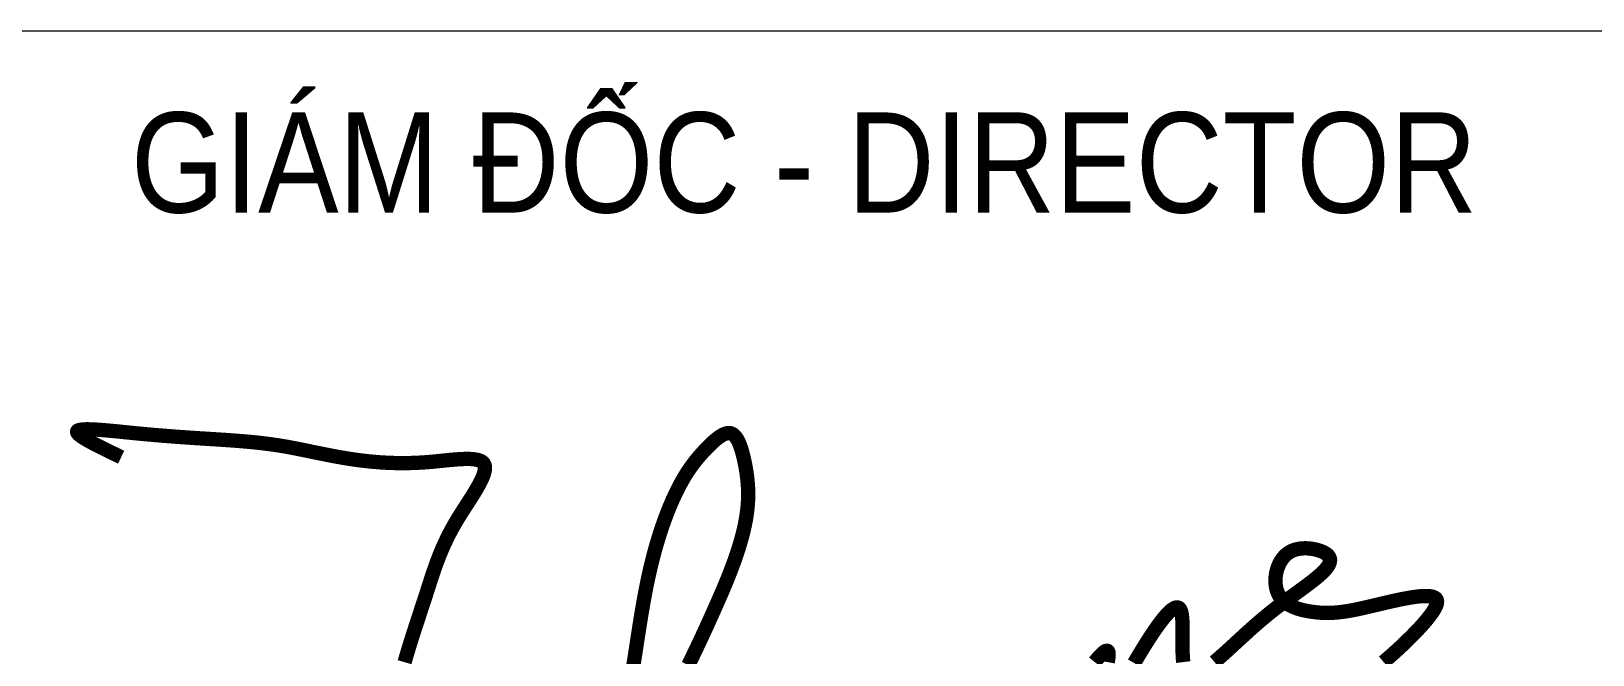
# Model space of a CAD drawing. Header units: millimetres. Extents: x 480521 to 6014615, y -961280 to 187869.
# Drawn here: x 779416 to 780725, y 30848 to 31370 of the extents above; entities that cross this region are included whole.
import ezdxf
from ezdxf.enums import TextEntityAlignment as Align

# ---------------------------------------------------------------- set-up
doc = ezdxf.new("R2010")
doc.units = ezdxf.units.MM
doc.header["$LTSCALE"] = 600
doc.header["$MEASUREMENT"] = 0
doc.layers.get('0').update_dxf_attribs({"lineweight": 0})
for name, color, linetype, lineweight in [('ISO', 153, 'Continuous', 13), ('Khungten_LCDI', 7, 'Continuous', 25), ('LC Net thay', 7, 'Continuous', 25), ('LC Text1', 3, 'Continuous', 20)]:
    doc.layers.add(name, color=color, linetype=linetype, lineweight=lineweight)
doc.styles.add('Khungten', font='VHAVAN.TTF', dxfattribs={"width": 0.9, "height": 5000})
doc.styles.add('LC 1', font='VHAVANB.TTF')
doc.styles.add('Title', font='VHBLACK.TTF')

# ---------------------------------------------------------------- blocks, each defined once
blk = doc.blocks.new('mr thuan')
at = {"layer": 'ISO', "ltscale": 2, "const_width": 40}
for points in [[(-95.29840094858082, -61.82213587797014), (-103.8565484479441, -57.72266577192931), (-112.3778580943836, -53.63364358589752), (-120.8254920349573, -49.56551723995653), (-125.0101687865099, -47.5425549820211), (-129.1626124167451, -45.52873465412995), (-133.2782181940529, -43.52536224626238), (-137.3523813868123, -41.53374374844134), (-141.3804972634061, -39.55518515066069), (-145.3579610922243, -37.59099244294339), (-149.2801681416495, -35.64247161526873), (-153.1425136800608, -33.71092865765968), (-156.940392975841, -31.79766956011008), (-160.6692012973836, -29.90400031262834), (-164.3243339130604, -28.03122690522287), (-167.9011860912651, -26.18065532790206), (-171.3951531003731, -24.35359157065977), (-174.8016302087744, -22.55134162350441), (-178.1160126848481, -20.77521147644438), (-179.7372294571323, -19.89734944982047), (-181.3336957969805, -19.02650711947354), (-182.9048361129389, -18.16284773414372), (-184.4500748135579, -17.30653454260028), (-185.9688363073801, -16.45773079358332), (-187.4605450029594, -15.61659973584756), (-188.9246253088386, -14.78330461813312), (-190.3605016335678, -13.95800868919468), (-191.7675983856971, -13.14087519778695), (-193.1453399737729, -12.33206739266461), (-194.4931508063419, -11.5317485225678), (-195.810455291954, -10.74008183625119), (-197.0966778391557, -9.95723058245494), (-198.3512428564936, -9.18335800996283), (-199.5735747525214, -8.418627367485897), (-200.7630979357818, -7.663201903793379), (-201.9192368148251, -6.917244867639965), (-203.0414157981941, -6.180919507765793), (-204.1290592944461, -5.454389072925551), (-205.1815917121203, -4.737816811873927), (-206.1984374597705, -4.031365973351058), (-207.1790209459432, -3.335199806126184), (-208.1227665791921, -2.64948155892489), (-209.0290987680492, -1.974374480516417), (-209.8974419210754, -1.310041819640901), (-210.7272204468136, -0.6566468250675825), (-211.5178587538139, -0.01435274552204646), (-212.2687812506265, 0.6166771702264668), (-212.9794123457941, 1.236279673437821), (-213.6491764478669, 1.844291515357327), (-214.277497965395, 2.440549447230296), (-214.8638013069212, 3.024890220316593), (-215.4075108809993, 3.597150585861527), (-215.9080510961758, 4.157167295124964), (-216.364846360997, 4.70477709932311), (-216.7773210840132, 5.239816749744932), (-217.1448996737672, 5.762122997606639), (-217.4670065388127, 6.271532594182645), (-217.7430660876926, 6.767882290718262), (-217.9725027289605, 7.251008838458802), (-218.1547408711594, 7.720748988635023), (-218.2892049228431, 8.176939492521342), (-218.3753192925542, 8.61941710136307), (-218.412508388843, 9.048018566390965), (-218.4001966202559, 9.462580638893996), (-218.3612998274039, 9.747164189524483), (-218.2251851246474, 10.24905123945791), (-218.0628262050705, 10.62105413188692), (-217.8513186498567, 10.97911344707245), (-217.5912446246912, 11.32339251729718), (-217.2831862952626, 11.654054674902), (-216.9277258272559, 11.97126325216959), (-216.5254453863527, 12.27518158144085), (-216.0769271382414, 12.56597299499845), (-215.582753248611, 12.84380082516873), (-215.0435058831463, 13.10882840426348), (-214.4597672075251, 13.36121906457993), (-213.8321193874435, 13.60113613844442), (-213.1611445885828, 13.82874295815418), (-212.4474249766245, 14.044202856021), (-211.6915427172644, 14.24767916437122), (-210.8940799761767, 14.43933521550207), (-210.0556189190575, 14.61933434172533), (-209.1767417115843, 14.7878398753528), (-208.258030519446, 14.94501514869626), (-207.3000675083313, 15.09102349405293), (-206.3034348439178, 15.22602824376372), (-205.2687146919016, 15.35019273009675), (-204.1964892179603, 15.46368028540746), (-203.0873405877865, 15.56665424197854), (-201.9418509670577, 15.65927793212177), (-200.7606025214664, 15.74171468814893), (-199.5441774166939, 15.81412784238637), (-198.2931578184289, 15.87668072711676), (-197.0081258923565, 15.929536674681), (-195.6896638041617, 15.97285901737632), (-194.3383537195296, 16.00681108749995), (-192.9547778041488, 16.03155621737824), (-191.5395182237007, 16.04725773932296), (-190.0931571438741, 16.05407898563135), (-188.616276730354, 16.05218328862975), (-187.109459148829, 16.04173398061539), (-185.573286564977, 16.02289439390006), (-184.0083411444903, 15.9958278608101), (-182.4152050530538, 15.96069771364273), (-180.794460456349, 15.9176672846952), (-179.1466895200683, 15.86689990629384), (-177.472474409893, 15.80855891075043), (-175.7723972915082, 15.74280763039133), (-174.0470403306026, 15.66980939749919), (-170.522815543969, 15.50272540337755), (-166.9044573754727, 15.30861358689435), (-163.1966231506012, 15.08878060652933), (-159.4039701948386, 14.84453312077676), (-155.5311558336762, 14.57717778810184), (-151.5828373925942, 14.28802126698429), (-147.5636721970805, 13.97837021593296), (-143.4783175726188, 13.64953129341302), (-139.331430844697, 13.30281115791877), (-135.127669338799, 12.93951646791538), (-130.8716903804125, 12.5609538819117), (-126.5681512950214, 12.16843005838746), (-122.2217094081097, 11.76325165580784), (-117.8370220451689, 11.34672533268167), (-113.4187465316791, 10.92015774747415), (-108.971540193128, 10.48485555867956), (-100.0089643427855, 9.593274004248087), (-81.94156506273066, 7.762788625594112), (-72.91125884078792, 6.844791337120114), (-63.93289303608617, 5.938895339699229), (-57.26124411419732, 5.274259534548037), (-55.04362330420554, 5.055523934453959), (-50.64147026012506, 4.624802776510478), (-46.26822662375343, 4.201497166432091), (-41.92364565545722, 3.785486259381287), (-37.60748061562481, 3.376649210593314), (-33.3194847646264, 2.974865175230661), (-29.05941136284309, 2.580013308514026), (-24.82701367064874, 2.191972765635001), (-20.62204494842081, 1.81062270179973), (-16.44425845653677, 1.435842272185255), (-12.29340745537775, 1.06751063199772), (-8.169245205317566, 0.7055069364432711), (-4.071524966730067, 0.3497103407135), (0, 0), (4.045576434502436, -0.3437449304910842), (8.06545107639613, -0.6816452955536079), (12.05987066530361, -1.01382194001053), (16.02908194084739, -1.340395708655706), (19.97333164265729, -1.66148744628299), (27.78793328354004, -2.287708207732067), (35.50564950494299, -2.893450982752256), (43.12845422384271, -3.479682529781712), (50.65832135722667, -4.047369607229484), (58.09722482207144, -4.597478973519173), (65.44713853536086, -5.130977387074381), (72.71003641407879, -5.648831606304157), (79.88789237520905, -6.152008389646653), (86.9826803357355, -6.641474495481816), (93.99637421263469, -7.118196682262351), (100.9309479228905, -7.583141708397307), (107.7883753834903, -8.037276332310284), (114.5706305114109, -8.481567312410334), (121.2796872236395, -8.916981407135609), (127.9175194371528, -9.344485374880605), (134.4861010689383, -9.765045974068926), (140.9874060359798, -10.17962996312417), (147.4234082552539, -10.58920410046994), (153.796081643748, -10.99473514452984), (160.1074001184425, -11.39718985369836), (166.3593375963173, -11.79753498642822), (172.5538679943602, -12.1967373011139), (178.6929652295512, -12.59576355616446), (184.7786032188706, -12.9955805100326), (190.8127558793058, -13.39715492111281), (196.7973971278334, -13.80145354782871), (202.7345008814409, -14.2094431486039), (208.6260410571085, -14.62209048186196), (214.4739915718201, -15.04036230601196), (220.2803263425558, -15.46522537946294), (226.0470192862995, -15.89764646065305), (231.776044320035, -16.33859230799135), (237.4693753607426, -16.78902967990143), (243.1289863254024, -17.24992533479235), (248.7568511310019, -17.72224603110226), (254.3549436945214, -18.20695852722565), (259.9252379329446, -18.70502958160068), (265.4697077632518, -19.2174259526364), (270.9903271024268, -19.74511439875641), (276.4890698674535, -20.28906167838431), (281.9679099753084, -20.85023454994371), (287.4288213429827, -21.42959977181454), (298.3047535257028, -22.64677430027223), (309.1326577514737, -23.94831933111709), (319.9283253561553, -25.34196893167973), (325.3190052180435, -26.07574984166422), (330.7075476756072, -26.8354571693344), (336.0959266458267, -27.62205767311389), (341.4861160456858, -28.43651811142627), (346.8800897921683, -29.2798052426806), (354.440050618432, -30.51039049919927), (357.6872560995216, -31.05662833515089), (363.1038899761297, -31.99043249992246), (368.5308771170348, -32.95256834715838), (373.9693623849998, -33.94127689913148), (379.4204906427985, -34.95479917817283), (384.8854067531938, -35.99137620658439), (390.3652555789558, -37.049249006639), (395.8611819828475, -38.12665860065317), (406.9058469761112, -40.33305225978256), (418.0285606351208, -42.59648536232999), (429.2384818620194, -44.90288608672563), (434.8790074703502, -46.06780186286778), (440.5447695589537, -47.23818261137058), (446.2369129906037, -48.41226935453597), (451.9565826280705, -49.58830311465135), (457.7049233341095, -50.76452491403325), (463.4830799715019, -51.93917577496904), (469.2921974030069, -53.11049671978981), (475.1334204913946, -54.27672877075383), (481.0078940994354, -55.43611295019218), (486.9167630898919, -56.58689028039225), (492.8611723255381, -57.72730178364145), (498.8422666691404, -58.85558848227083), (504.8611909834653, -59.96999139855325), (510.9190901312795, -61.0687515548052), (517.0171089753494, -62.1501099733141), (523.1563923784488, -63.21230767639645), (529.3380852033442, -64.2535856863251), (535.5633323127986, -65.2721850254311), (541.833278569582, -66.26634671600186), (548.1490688364647, -67.23431178033934), (554.5118479762132, -68.17432124074548), (560.9227608515939, -69.0846161195077), (567.3829523253771, -69.96343743892794), (573.8935672603257, -70.80902622132271), (580.4557505192133, -71.61962348899397), (587.0706469648067, -72.39347026421456), (593.7394014598722, -73.12880756931554), (600.46315886718, -73.82387642656977), (607.2430640494931, -74.47691785829375), (614.0802618695852, -75.08617288678943), (620.9758971902193, -75.64988253435877), (627.9311148741654, -76.16628782328917), (634.9470597841901, -76.63362977588258), (642.0248767830635, -77.05014941444097), (649.1657107335523, -77.41408776128083), (656.3707064984228, -77.72368583867501), (663.6410089404417, -77.97718466894003), (670.9777629223827, -78.17282527437783), (678.3821133070123, -78.30884867727582), (685.8552049570935, -78.38349589996506), (693.3981827354, -78.39500796470384), (701.0121915046948, -78.34162589382322), (708.6983761277479, -78.22159070959606), (712.5688921540495, -78.1360285194678), (716.4578814673296, -78.0331434343534), (720.3654871754334, -77.91271558206063), (724.2918523862027, -77.77452509038267), (728.2371202074901, -77.61835208708362), (732.2014337471373, -77.44397669997124), (736.1849361129935, -77.25117905682418), (740.1877704129038, -77.03973928543564), (744.2100797547137, -76.80943751358427), (748.2520072462648, -76.56005386907782), (752.31369599541, -76.29136847966583), (756.3952891099943, -76.00316147317062), (760.4969296978597, -75.69521297737083), (766.1407994990586, -75.24155623978004), (768.7607621318748, -75.01932642108295), (772.9207502778627, -74.65268968520104), (781.27980151046, -73.87336568528553), (798.0493253946406, -72.20049703956465), (806.3998675642215, -71.34694180333463), (814.6876428974683, -70.50863223125634), (818.7986288626525, -70.10144291451434), (822.8826861533744, -69.70556302811019), (826.9360691145157, -69.32349191013782), (830.9550320909439, -68.95772889869113), (834.9358294275371, -68.61077333187859), (838.8747154691737, -68.28512454779411), (842.7679445607246, -67.9832818845316), (846.611771047068, -67.70774468019954), (850.402449273075, -67.46101227289182), (854.1362335836238, -67.24558400070237), (857.8093783235854, -67.06395920173964), (861.4181378378416, -66.91863721409754), (864.9587664712599, -66.81211737587), (868.4275185687184, -66.74689902516548), (871.8206484750954, -66.72548150009243), (875.1344105352618, -66.75036413871567), (878.3650590940924, -66.82404627915821), (879.9480452932803, -66.8799682057288), (881.5088484964654, -66.94902725952852), (883.0470004967501, -67.0315358578373), (884.5620330872516, -67.12780641790596), (886.053478061076, -67.23815135699988), (887.5208672113295, -67.36288309238444), (888.9637323311254, -67.50231404132501), (890.3816052135735, -67.65675662108697), (891.77401765178, -67.82652324892115), (893.1405014388583, -68.01192634209292), (894.4805883679146, -68.21327831786766), (895.7938102320586, -68.43089159351075), (897.0796988244001, -68.66507858627301), (898.3377859380489, -68.91615171341982), (899.5676033661148, -69.18442339223111), (900.7686829017039, -69.47020603994315), (901.9405563379296, -69.77381207385042), (903.0827554679017, -70.0955539111892), (904.1948120847264, -70.43574396922486), (905.2762579815135, -70.79469466522278), (906.3266249513727, -71.17271841644833), (907.3454447874137, -71.5701276401669), (908.3322492827465, -71.98723475362931), (909.2865702304807, -72.42435217410093), (910.2079394237262, -72.8817923188617), (911.0958886555891, -73.35986760514788), (911.9499497191828, -73.85889045023941), (912.7696544076134, -74.37917327138712), (913.5545345139944, -74.92102848587092), (914.3041218314283, -75.4847685109271), (915.0179481530322, -76.07070576385013), (915.6955452719085, -76.67915266186174), (916.3364449811706, -77.31042162227095), (916.9401790739284, -77.9648250622995), (917.506279343288, -78.6426753992273), (918.0342775823628, -79.34428505031974), (918.2910643928335, -79.71481409319676), (918.9746045908323, -80.81970490863023), (919.38736485548, -81.59326178143965), (919.7624689026998, -82.39033911889419), (920.100381491724, -83.21065039356472), (920.4015673817812, -84.05390907803667), (920.6664913321001, -84.91982864483725), (920.8956181019057, -85.808122566581), (921.0894124504339, -86.71850431579514), (921.2483391369024, -87.6506873650651), (921.372862920547, -88.60438518696174), (921.4634485605966, -89.57931125402683), (921.5205608162723, -90.57517903886037), (921.5446644468102, -91.59170201401867), (921.5362242114352, -92.62859365205804), (921.4957048693723, -93.68556742556393), (921.4235711798574, -94.7623368070781), (921.3202879021119, -95.85861526918598), (921.1863197953644, -96.97411628445843), (921.0221316188472, -98.1085533254518), (920.8281881317853, -99.26163986472238), (920.6049540934109, -100.4330893748702), (920.3528942629491, -101.622615328437), (920.0724733996249, -102.829931197979), (919.7641562626741, -104.0547504560964), (919.4284076113181, -105.2967865753308), (919.0656922047929, -106.5557530282676), (918.6764748023161, -107.8313632874633), (918.2612201631273, -109.1233308254741), (917.8203930464442, -110.4313691148855), (917.3544582115028, -111.7551916282682), (916.863880417528, -113.0945118381642), (916.3491244237484, -114.4490432171588), (915.8106549893964, -115.8184992378228), (915.2489368736933, -117.2025933727127), (914.6644348358677, -118.6010390943848), (914.0576136351556, -120.0135498754389), (913.4289380307782, -121.439839188417), (912.1078826479425, -124.3326073004282), (910.7049867611968, -127.277051210971), (909.223968444363, -130.2708787005686), (907.6685457712665, -133.3117975497589), (906.0424368157364, -136.3975155390945), (904.3493596515909, -139.5257404490985), (902.5930323526663, -142.6941800602945), (900.7771729927808, -145.9005421532493), (898.9054996457635, -149.1425345084717), (896.9817303854434, -152.4178649065143), (895.0095832856387, -155.7242411279149), (892.992776420182, -159.0593709531968), (890.9350278628954, -162.4209621629125), (888.8400556876077, -165.8067225375707), (886.7115779681444, -169.2143598577386), (884.553312778331, -172.6415819039394), (882.3689781919929, -176.0860964567109), (880.1622922829556, -179.5456112965767), (875.6967387920886, -186.5004729597858), (871.1863968963444, -193.4878291378409), (862.1503262526385, -207.4866740157013), (857.6840866858984, -214.4614872040838), (855.4769290996956, -217.9347187175008), (853.292037076706, -221.3954438844667), (851.1331286907553, -224.8413704855193), (849.0039220156686, -228.2702063011675), (846.6872793170041, -232.0411644486012), (844.8489707952831, -235.0677614720043), (842.8267896970465, -238.4343372096191), (840.840977963795, -241.7798243688885), (838.8909208590812, -245.10466154202), (836.976003646454, -248.4092873211775), (835.095611589466, -251.6941402985831), (833.2491299516805, -254.9596590664005), (831.4359439966393, -258.2062822168373), (829.6554389879057, -261.4344483420718), (827.9070001890286, -264.6445960342971), (826.1900128635607, -267.8371638857207), (824.503862275058, -271.0125904885062), (822.8479336870732, -274.171314434876), (821.2216123631624, -277.3137743169937), (819.6242835668781, -280.4404087270668), (818.055332561773, -283.5516562572739), (816.5141446113994, -286.6479554998077), (815.0001049793136, -289.7297450468614), (813.5125989290682, -292.7974634906423), (812.0510117242156, -295.8515494233143), (810.6147286283158, -298.8924414370849), (809.2031349049139, -301.9205781241326), (807.8156158175661, -304.9363980766648), (806.4515566298323, -307.9403398868599), (805.1103426052578, -310.9328421469108), (802.4939910998146, -316.8852823853376), (799.9616434096679, -322.7972275294887), (797.5083816432452, -328.6721863168932), (795.1292879089815, -334.5136674850655), (792.819444315297, -340.3251797715202), (790.5739329706303, -346.1102319138008), (788.3878359834089, -351.8723326494364), (786.2562354620604, -357.6149907159561), (784.1742135150162, -363.3417148508597), (782.1368522507037, -369.0560137917055), (780.1392337775542, -374.7613962759933), (778.1764402039953, -380.4613710412668), (774.3356561893779, -391.8591323648725), (770.5751570742832, -403.2773676627112), (766.8555997261537, -414.7441468350007), (763.1376410124212, -426.2875397819589), (761.2669664145287, -432.096738264765), (759.4246354199131, -437.8036085393978), (757.4787554103495, -443.8068526293791), (755.5577993911211, -449.7100214371749), (753.6204265631895, -455.6439720603521), (751.6679937349363, -461.6075537409924), (749.7018577147319, -467.5996157211339), (747.7233753109394, -473.6190072428872), (745.7339033319295, -479.6645775483194), (743.7347985860797, -485.735175879483), (739.7131180273245, -497.9468535873166), (735.6691881016377, -510.2448343029682), (731.613863275983, -522.6199119630328), (727.557998017317, -535.062880504076), (723.5124467926107, -547.5645338626637), (719.4880640688243, -560.1156659753906), (715.495704312918, -572.7070707788225), (711.5462219918554, -585.3295422095252), (707.6504715726005, -597.9738742040936), (703.8193075221134, -610.6308606990933), (700.0635843073651, -623.2912956310902), (696.7744621279999, -634.6198901218595)], [(1489.76471661689, -642.9007784262212), (1495.50214194585, -631.3440926321928), (1501.190123149729, -619.7507371761312), (1506.832698381375, -608.1194786118576), (1512.433905793612, -596.4490834931785), (1517.997783539282, -584.7383183739294), (1523.528369771215, -572.9859498079313), (1529.029702642245, -561.1907443489908), (1534.505820305207, -549.351468550929), (1539.960760912942, -537.4668889675813), (1545.398562618273, -525.5357721527544), (1550.823263574042, -513.5568846602691), (1556.238901933084, -501.5289930439467), (1560.7611542659, -491.4378465824993), (1567.054165456873, -477.3230103253009), (1572.43984470495, -465.1501794179057), (1577.791649931019, -452.9377839327644), (1583.094691444934, -440.6912317650422), (1588.334079556549, -428.4159308097878), (1593.494924575709, -416.1172889622103), (1596.041240397448, -409.960905171014), (1598.562336812265, -403.8007141174166), (1601.056352608899, -397.6373917882884), (1603.521426576073, -391.471614170543), (1605.955697502523, -385.3040572510508), (1608.357304176978, -379.1353970167111), (1610.724385388174, -372.966309454423), (1613.055079924834, -366.7974705510569), (1615.347526575697, -360.6295562935411), (1617.599864129494, -354.4632426687313), (1619.810231374951, -348.2992056635412), (1621.976767100801, -342.1381212648557), (1624.097610095781, -335.9806654595595), (1626.170899148619, -329.8275142345519), (1628.194773048042, -323.6793435767177), (1630.167370582785, -317.536829472956), (1632.086830541579, -311.4006479101517), (1633.951291713154, -305.2714748752041), (1635.758892886246, -299.149986354998), (1637.507772849582, -293.0368583364325), (1639.196070391892, -286.9327668063925), (1640.821924301912, -280.8383877517772), (1642.383473368369, -274.7543971594714), (1643.878856380001, -268.6814710163599), (1645.306212125532, -262.6202853093419), (1646.663679393696, -256.5715160253167), (1647.949396973225, -250.5358391511691), (1649.161503652849, -244.5139306737838), (1650.261245867994, -238.7077844236046), (1651.357363598006, -232.5128918216215), (1652.336968302767, -226.5281990144722), (1653.234678814402, -220.5463741139974), (1654.048221614328, -214.5614031177975), (1654.775323183956, -208.5672720233852), (1655.413710004708, -202.5579668283026), (1655.961108557993, -196.5274735300918), (1656.415245325228, -190.4697781263239), (1656.606630064522, -187.4288502590789), (1656.77384678783, -184.3788666145119), (1656.916611305336, -181.3190754423267), (1657.034639427213, -178.2487249922124), (1657.12764696364, -175.167063513858), (1657.195349724789, -172.0733392569673), (1657.237463520843, -168.9668004712294), (1657.253704161976, -165.8466954063188), (1657.243787458367, -162.7122723119537), (1657.207429220191, -159.5627794378233), (1657.144345257624, -156.3974650336022), (1657.054251380847, -153.215577348994), (1656.936863400031, -150.0163646337023), (1656.791897125357, -146.7990751374018), (1656.619068366999, -143.5629571097961), (1656.418092935139, -140.3072588005743), (1656.188686639947, -137.0312284594402), (1655.930565291605, -133.7341143360827), (1655.64344470029, -130.4151646801765), (1655.327040676177, -127.0736277414253), (1654.98106902944, -123.7087517695472), (1654.605245570263, -120.3197850141878), (1654.199286108815, -116.9059757250798), (1653.762906455278, -113.4665721518977), (1653.29582241983, -110.0008225443307), (1652.797749812642, -106.5079751520971), (1652.268404443897, -102.9872782248567), (1651.707502123769, -99.4379800123279), (1651.114758662432, -95.8593287641852), (1650.48988987007, -92.25057273013226), (1649.832611556856, -88.61096015985822), (1649.142639532965, -84.93973930306674), (1648.419689608574, -81.23615840943239), (1647.663477593866, -77.49946572865883), (1646.873719299012, -73.72890951043519), (1645.78635045822, -68.72999036649708), (1645.192343660197, -66.08393948059529), (1644.299092924412, -62.21746658293705), (1643.368565591827, -58.33712253696285), (1642.398941163861, -54.45577941472584), (1641.388399141932, -50.58630928832281), (1640.335119027459, -46.74158422983601), (1639.23728032186, -42.93447631131858), (1638.093062526557, -39.17785760486731), (1636.900645142963, -35.48460018254991), (1635.658207672499, -31.86757611641951), (1635.017662498885, -30.0916741144465), (1634.363929616582, -28.33965747857292), (1633.696781463274, -26.61313521779084), (1633.015990476637, -24.91371634109237), (1632.321329094342, -23.24300985751324), (1631.61256975407, -21.60262477604556), (1630.889484893502, -19.99417010571051), (1630.15184695031, -18.41925485550018), (1629.399428362176, -16.87948803445033), (1628.632001566773, -15.37647865153849), (1627.849339001783, -13.91183571580041), (1627.051213104878, -12.48716823624272), (1626.237396313736, -11.10408522185753), (1625.407661066041, -9.764195681666024), (1624.56177979946, -8.469108624674845), (1623.69952495168, -7.220433059890638), (1622.820668960372, -6.019777996334597), (1621.924984263216, -4.868752442998812), (1621.01224329789, -3.768965408904478), (1620.08221850207, -2.72202590307279), (1619.13468231343, -1.729542934481287), (1618.169407169651, -0.7931255121657159), (1617.186165508414, 0.08561735488183331), (1616.184729767388, 0.9050766576401656), (1615.164872384255, 1.663643387102638), (1614.126365796696, 2.359708534262609), (1613.068982442379, 2.991663090098882), (1611.99249475899, 3.557898045619368), (1610.896675184202, 4.056804391802871), (1609.781296155692, 4.4867731196573), (1608.646130111138, 4.84619522014691), (1607.748647771834, 5.076115226955153), (1606.315807119739, 5.347949880335364), (1605.121320781476, 5.491024539616774), (1603.908187495741, 5.564329167857068), (1602.677102611528, 5.569501384336036), (1601.42876147783, 5.508178808362572), (1600.163859443644, 5.381999059231021), (1598.883091857966, 5.192599756235722), (1597.587154069788, 4.941618518685573), (1596.276741428101, 4.630692965860362), (1594.952549281908, 4.261460717068985), (1593.615272980194, 3.835559391605784), (1592.265607871959, 3.354626608765102), (1590.904249306197, 2.820299987841281), (1589.531892631898, 2.234217148143216), (1588.149233198063, 1.598015708965249), (1586.756966353681, 0.9133332896017237), (1585.355787447748, 0.1818075093469815), (1583.94639182926, -0.5949240124900825), (1582.529474847212, -1.415223656629678), (1581.105731850592, -2.27745380376291), (1579.675858188402, -3.179976834595436), (1578.24054920963, -4.121155129832914), (1576.800500263278, -5.099351070166449), (1575.356406698331, -6.11292703631625), (1573.908963863789, -7.160245408973424), (1572.458867108649, -8.239668568843626), (1571.006811781899, -9.349558896617964), (1569.553493232535, -10.4882787730312), (1568.099606809556, -11.65419057874533), (1566.64584786195, -12.84565669449512), (1563.741493788846, -15.2987013788661), (1560.845993805178, -17.83431187176029), (1557.9649107029, -20.43938721880841), (1555.103807273968, -23.10082646561204), (1552.268246310337, -25.80552865781647), (1549.463790603961, -28.54039284102328), (1546.696002946795, -31.29231806087773), (1542.86102677515, -35.18179266020888), (1541.292462807141, -36.79541430238169), (1538.663939495615, -39.52864046519971), (1536.084016717388, -42.24839059685473), (1533.551759238886, -44.95533397780673), (1531.066231826535, -47.65013988845749), (1528.626499246762, -50.33347760925244), (1526.231626265995, -53.00601642063702), (1523.880677650657, -55.66842560301302), (1521.572718167186, -58.32137443685497), (1519.306812581995, -60.96553220253554), (1517.082025661519, -63.60156818054384), (1514.897422172187, -66.23015165128163), (1512.752066880425, -68.85195189519436), (1510.645024552654, -71.46763819271291), (1508.57535995531, -74.07787982425361), (1506.542137854816, -76.68334607027646), (1504.5444230176, -79.28470621118322), (1502.581280210085, -81.88262952741934), (1500.651774198705, -84.47778529943025), (1498.754969749883, -87.07084280763229), (1496.889931630052, -89.66247133245633), (1495.055724605631, -92.25334015433327), (1493.251413443049, -94.84411855372309), (1491.47606290874, -97.43547581101302), (1489.728737769128, -100.0280812066776), (1488.008502790628, -102.6226040211186), (1486.314422739688, -105.2197135347815), (1483.000986486157, -110.4243697814818), (1479.780947139956, -115.6474041902693), (1476.646822832499, -120.8941710045619), (1473.591131695204, -126.1700244678359), (1470.606391859488, -131.4803188235528), (1467.685121456772, -136.8304083151597), (1464.81983861847, -142.2256471861183), (1462.003061476003, -147.6713896798901), (1460.0732782876, -151.4822584683425), (1456.48787931609, -158.7330424770917), (1453.784260211189, -164.3499903829215), (1451.116496504023, -170.0217212874995), (1448.484598013441, -175.7461582704709), (1445.888574558299, -181.5212244114664), (1443.328435957443, -187.3448427901603), (1440.804192029733, -193.2149364861689), (1438.315852594013, -199.1294285791664), (1435.863427469139, -205.0862421487691), (1433.446926473964, -211.0833002746367), (1431.066359427336, -217.1185260364146), (1428.721736148113, -223.1898425137479), (1426.413066455138, -229.2951727862674), (1424.140360167272, -235.4324399336474), (1421.903627103366, -241.5995670355042), (1419.702877082269, -247.7944771714974), (1417.538119922832, -254.0150934212725), (1415.409365443909, -260.25933886446), (1413.31662346435, -266.5251365807344), (1411.259903803013, -272.8104096497118), (1409.239216278744, -279.113081151052), (1407.254570710396, -285.4310741643858), (1405.305976916825, -291.7623117693729), (1403.393444716876, -298.1047170456586), (1401.516983929407, -304.4562130728882), (1399.676604373268, -310.8147229307069), (1397.872315867313, -317.1781696987455), (1396.104128230389, -323.5444764566637), (1394.372051281352, -329.9115662840923), (1392.676094839055, -336.277362260691), (1390.710761881259, -343.8256353957113), (1389.39249008552, -348.9969993372652), (1387.804020225984, -355.3488140341069), (1386.249837457595, -361.6957634083374), (1384.728918978377, -368.0383821336145), (1383.240241986347, -374.3772048836981), (1381.782783679522, -380.7127663322899), (1380.355521255926, -387.0456011531351), (1378.957431913575, -393.3762440199062), (1377.587492850493, -399.705229606363), (1376.244681264699, -406.0330925862072), (1374.92797435421, -412.360367633155), (1372.368783351227, -425.0152926232549), (1369.901737425706, -437.6742819664214), (1367.518654161802, -450.3416130523983), (1365.211351143673, -463.0215632709442), (1362.971645955477, -475.7184100118029), (1360.791356181369, -488.4364306647331), (1358.662299405511, -501.1799026194785), (1356.576293212056, -513.9531032657833), (1354.525155185162, -526.7603099934204), (1352.500702908987, -539.6058001921338), (1350.49475396769, -552.4938512516674), (1348.499125945425, -565.4287405617652), (1346.505636426351, -578.4147455122002), (1343.723268375441, -596.5556975546642), (1342.492856656485, -604.5566037282551), (1340.465608960458, -617.7110529563943), (1338.429602519904, -630.9078661922395), (1336.390213798979, -644.1352599004022)], [(2625.834969739135, -634.2602566260466), (2627.871701275661, -631.7166525597422), (2628.873942734164, -630.4792004490882), (2629.865264761389, -629.2649899335665), (2630.845539938753, -628.0742772482627), (2631.814640847668, -626.9073186283058), (2632.772440069552, -625.764370308767), (2633.718810185826, -624.6456885247753), (2634.653623777911, -623.5515295114164), (2635.576753427213, -622.482149503805), (2636.488071715157, -621.4378047370265), (2637.38745122316, -620.4187514461955), (2638.274764532638, -619.4252458663977), (2639.149884225008, -618.4575442327623), (2640.01268288169, -617.5159027803602), (2640.863033084101, -616.6005777443061), (2641.700807413654, -615.7118253597), (2642.525878451768, -614.8499018616421), (2643.338118779866, -614.0150634852471), (2644.137400979358, -613.2075664655858), (2644.923597631667, -612.4276670378022), (2645.696581318207, -611.6756214369525), (2646.456224620393, -610.9516858981806), (2647.202400119651, -610.2561166565574), (2647.934980397389, -609.5891699471977), (2648.653838035028, -608.9511020052014), (2649.358845613988, -608.3421690656687), (2650.049875715682, -607.7626273636852), (2650.726800921533, -607.21273313438), (2651.389493812952, -606.6927426128532), (2652.037826971358, -606.2029120341758), (2652.671672978173, -605.7434976334771), (2653.290904414811, -605.3147556458571), (2653.895393862687, -604.9169423064013), (2654.485013903221, -604.5503138502245), (2655.059637117833, -604.2151265124267), (2655.619136087935, -603.9116365281079), (2656.163383394945, -603.6401001323538), (2656.692251620287, -603.4007735602936), (2657.20561334537, -603.1939130470128), (2657.703341151617, -603.0197748276114), (2658.185307620442, -602.8786151372042), (2658.651385333265, -602.7706902108766), (2659.1014468715, -602.6962562837289), (2659.535364816569, -602.6555695908755), (2659.953011749887, -602.6488863674167), (2660.354260252869, -602.6764628484525), (2660.738982906936, -602.738555269083), (2661.107052293504, -602.8354198643938), (2661.458340993991, -602.967312869514), (2661.792721589813, -603.1344905195292), (2662.11006666239, -603.3372090495395), (2662.410248793134, -603.5757246946596), (2662.693140563468, -603.8502936899749), (2662.958614554806, -604.1611722706002), (2663.20654334857, -604.508616671621), (2663.436799526171, -604.8928831281519), (2663.649255669032, -605.314227875293), (2663.843784358567, -605.7729071481444), (2664.020258176195, -606.2691771818063), (2664.178549703331, -606.8032942113787), (2664.318531521392, -607.3755144719617), (2664.396563296497, -607.7520871285815), (2664.543210475887, -608.6349607260781), (2664.628138130924, -609.3216634134733), (2664.695089949862, -610.0456940952572), (2664.744293563617, -610.8065513110487), (2664.775976603116, -611.6037336004811), (2664.790366699275, -612.4367395031877), (2664.787691483012, -613.3050675588165), (2664.768178585255, -614.2082163070008), (2664.73205563692, -615.1456842873595), (2664.679550268927, -616.1169700395549), (2664.610890112199, -617.1215721032058), (2664.526302797658, -618.1589890179603), (2664.426015956218, -619.2287193234515), (2664.310257218804, -620.3302615592984), (2664.179254216338, -621.4631142651633), (2664.033234579736, -622.6267759806651), (2663.872425939921, -623.8207452454517), (2663.697055927816, -625.0445205991418), (2663.50735217434, -626.2976005813834), (2663.303542310408, -627.5794837318099), (2663.08585396695, -628.8896685900545), (2662.854514774877, -630.2276536957652), (2662.609752365119, -631.5929375885607), (2662.351794368587, -632.9850188081036), (2662.080868416211, -634.4033958939981)], [(2736.025457132928, -637.0798222590965), (2741.344838171779, -628.0845776293281), (2746.656483523944, -619.1781253667141), (2749.307078442569, -614.764201922706), (2751.952947189584, -610.3796832300286), (2754.593159015007, -606.026971508516), (2757.226783168855, -601.7084689780459), (2759.852888901154, -597.4265778584377), (2762.470545461922, -593.1837003695546), (2765.078822101175, -588.9822387312306), (2767.676788068937, -584.8245951633435), (2770.263512615227, -580.7131718857127), (2772.838064990065, -576.6503711181867), (2775.399514443467, -572.6385950806289), (2777.946930225458, -568.6802459928731), (2780.479381586058, -564.7777260747825), (2782.995937775282, -560.9334375461767), (2785.495668043153, -557.1497826269479), (2787.977641639689, -553.4291635369009), (2790.440927814914, -549.773982495899), (2792.884595818843, -546.1866417238052), (2795.307714901501, -542.6695434404392), (2797.709354312901, -539.2250898656785), (2800.08858330307, -535.8556832193426), (2802.44447112202, -532.5637257213093), (2804.776087019782, -529.351619591398), (2807.082500246364, -526.221767049472), (2809.36278005179, -523.1765703153796), (2811.615995686087, -520.2184316089551), (2813.841216399262, -517.3497531500616), (2816.037511441347, -514.572937158533), (2818.203950062354, -511.8903858542326), (2819.275682355583, -510.5852101534983), (2820.339601512303, -509.3045014570089), (2821.395591188768, -508.0485600422398), (2822.44353504122, -506.8176861866814), (2823.48331672592, -505.6121801678237), (2824.514819899123, -504.4323422631278), (2825.537928217069, -503.2784727500984), (2826.552525336025, -502.1508719061967), (2827.558494912235, -501.0498400089127), (2828.555720601951, -499.9756773357076), (2829.544086061429, -498.9286841641006), (2830.523474946924, -497.9091607715382), (2831.49377091468, -496.9174074355251), (2832.454857620956, -495.9537244335224), (2833.406618722005, -495.0184120430204), (2834.348937874074, -494.111770541509), (2835.281698733423, -493.2341002064641), (2836.204784956295, -492.3857013153465), (2837.11808019895, -491.5668741456611), (2838.02146811764, -490.7779189748835), (2838.914832368613, -490.0191360804893), (2839.798056608124, -489.2908257399686), (2840.671024492432, -488.593288230797), (2841.533619677779, -487.9268238304503), (2842.385725820419, -487.2917328164185), (2843.227226576611, -486.6883154661773), (2844.058005602601, -486.1168720572023), (2844.877946554643, -485.5777028669836), (2845.686933088993, -485.0711081729969), (2846.484848861899, -484.5973882527323), (2847.27157752962, -484.156843383651), (2848.047002748401, -483.7497738432576), (2848.811008174496, -483.3764799090277), (2849.563477464158, -483.037261858437), (2850.304294273643, -482.732419968961), (2851.033342259201, -482.4622545180755), (2851.750505077085, -482.2270657832851), (2852.455666383546, -482.0271540420654), (2853.148709834837, -481.8628195718775), (2853.829519087212, -481.7343626502116), (2854.49797779692, -481.6420835545578), (2855.15396962022, -481.5862825623917), (2855.797378213356, -481.5672599512036), (2856.428087232587, -481.5853159984545), (2857.045980334162, -481.6407509816345), (2857.650941174335, -481.7338651782193), (2858.24285340936, -481.864958865699), (2858.821600695486, -482.0343323215639), (2859.387066688967, -482.2422858232749), (2859.939135046057, -482.4891196483222), (2860.477689423005, -482.7751340741816), (2861.002613476066, -483.100629378343), (2861.513790861492, -483.4659058382822), (2862.011105235539, -483.8712637314748), (2862.494440254453, -484.3170033353963), (2862.963679574488, -484.8034249275515), (2863.418706851902, -485.3308287854161), (2863.85940574294, -485.899515186451), (2864.285659903861, -486.5097844081611), (2864.697352990912, -487.1619367280073), (2865.09436866035, -487.8562724234798), (2865.476590568425, -488.5930917720689), (2865.772315253096, -489.2148157945485), (2866.196306438575, -490.1950693695835), (2866.534063355713, -491.0595206526777), (2866.857471442592, -491.9652552823391), (2867.166828482135, -492.9114810567844), (2867.462432257271, -493.8974057740852), (2867.744580550927, -494.9222372324148), (2868.013571146021, -495.9851832299173), (2868.269701825491, -497.085451564737), (2868.513270372256, -498.2222500350035), (2868.744574569246, -499.394786438861), (2868.963912199386, -500.6022685744538), (2869.171581045601, -501.8439042399259), (2869.367878890818, -503.1189012334216), (2869.553103517963, -504.4264673530706), (2869.727552709966, -505.765810397017), (2869.89152424975, -507.1361381634051), (2870.045315920241, -508.536658450379), (2870.189225504368, -509.966579056083), (2870.323550785055, -511.4251077786466), (2870.448589545227, -512.9114524162142), (2870.564639567816, -514.4248207669298), (2870.671998635742, -515.9644206289522), (2870.770964531937, -517.529459800382), (2870.944907940826, -520.7326872641424), (2871.088852057899, -524.0281655433209), (2871.205179146564, -527.4095570230565), (2871.29627147023, -530.8705240884738), (2871.364511292311, -534.4047291247116), (2871.412280876219, -538.0058345169091), (2871.441962485362, -541.6675026501762), (2871.455938383151, -545.3833959096664), (2871.456590833001, -549.1471766805043), (2871.446302098317, -552.9525073478144), (2871.427454442513, -556.7930502967356), (2871.402430128997, -560.6624679123925), (2871.34338058249, -568.4625766844692), (2871.288211566072, -576.3021327450697), (2871.255981187041, -584.1304351752624), (2871.254423645067, -588.024522241787), (2871.265747552676, -591.8967830561014), (2871.292335173272, -595.7408800033445), (2871.336568770268, -599.5504754686262), (2871.400830607075, -603.3192318371148), (2871.487502947104, -607.0408114939055), (2871.598968053764, -610.708876824152), (2871.737608190473, -614.3170902129787), (2871.905805620634, -617.8591140455246), (2872.105942607657, -621.3286107068998), (2872.340401414964, -624.7192425822577), (2872.611564305953, -628.0246720567229), (2872.761654240148, -629.6434553889703), (2872.921813544042, -631.2385615154344), (2873.092340000567, -632.8091982342303), (2873.273531392642, -634.3545733434876)], [(2960.425938734232, -634.0720458893629), (2963.32946367791, -631.6322443484532), (2966.270053342792, -629.1327920870535), (2969.24719838308, -626.5756308290147), (2972.260389452975, -623.9627022982459), (2975.309117206689, -621.2959482186125), (2978.392872298416, -618.5773103140091), (2981.511145382367, -615.8087303082866), (2984.663427112744, -612.9921499253542), (2987.849208143747, -610.1295108890918), (2991.067979129581, -607.2227549233503), (2994.319230724454, -604.2738237520389), (2997.602453582567, -601.2846590990375), (3000.917138358123, -598.2572026881971), (3004.262775705327, -595.1933962434268), (3007.638856278383, -592.0951814886066), (3011.044870731494, -588.9645001476019), (3014.48030971886, -585.8032939442928), (3017.94466389469, -582.6135046025738), (3021.43742391319, -579.3970738463249), (3024.958080428558, -576.1559433993971), (3028.506124094998, -572.8920549857139), (3032.08104556672, -569.6073503291118), (3035.682335497917, -566.3037711535144), (3039.309484542802, -562.9832591827726), (3042.961983355577, -559.6477561407664), (3046.639322590443, -556.2992037513905), (3050.340992901605, -552.9395437385101), (3057.815289369635, -546.1946677378), (3065.380797993297, -539.4286619296618), (3073.033444006214, -532.6570601051353), (3080.769152642024, -525.8953960552753), (3088.583849134357, -519.1592035711219), (3096.473458716835, -512.4640164437151), (3104.433906623097, -505.8253684640804), (3108.439421583153, -502.5321009643812), (3112.461118086769, -499.2587934232724), (3116.842441215354, -495.7320328424103), (3120.550716569938, -492.7795864427317), (3124.615436876538, -489.5758597599342), (3128.689774908937, -486.3962799967849), (3136.855811986828, -480.1098503858811), (3145.025843474985, -473.9208759229223), (3149.105174520213, -470.8631150946894), (3153.176885044766, -467.8299349207664), (3157.238102007566, -464.8214076902659), (3161.285952367536, -461.8376056922862), (3165.317563083598, -458.8786012159399), (3169.330061114662, -455.9444665503397), (3173.32057341966, -453.0352739845985), (3177.286226957509, -450.1510958078143), (3181.224148687128, -447.2920043090999), (3185.131465567436, -444.4580717775534), (3189.005304557355, -441.6493705023167), (3192.842792615811, -438.8659727724589), (3196.641056701719, -436.1079508771072), (3200.397223773998, -433.3753771053598), (3204.10842079157, -430.668323746344), (3207.771774713361, -427.9868630891579), (3211.384412498282, -425.3310674228997), (3214.94346110526, -422.7010090366966), (3218.446047493217, -420.096760219647), (3221.889298621067, -417.5183932608634), (3225.270341447733, -414.9659804494586), (3228.586302932141, -412.4395940745162), (3231.834310033202, -409.9393064251781), (3235.011489709843, -407.4651897905278), (3238.114968920985, -405.0173164596927), (3241.141874625544, -402.5957587217563), (3244.089333782445, -400.200588865875), (3246.954473350608, -397.8318791811034), (3249.734420288951, -395.4897019565833), (3252.426301556396, -393.1741294813983), (3255.027244111861, -390.8852340446756), (3257.53437491427, -388.623087935528), (3258.751863082744, -387.5020684691408), (3259.944820922545, -386.3877634430537), (3261.112889303542, -385.2801818934095), (3262.2557090956, -384.1793328563508), (3263.372921168586, -383.0852253680205), (3264.464166392361, -381.9978684645466), (3265.529085636794, -380.9172711820866), (3266.567319771748, -379.8434425567539), (3267.578509667088, -378.7763916246913), (3268.562296192678, -377.7161274220562), (3269.518320218387, -376.6626589849766), (3270.446222614075, -375.6159953495808), (3271.34564424961, -374.576145552026), (3272.216225994856, -373.5431186284404), (3273.057608719682, -372.5169236149522), (3273.869433293949, -371.4975695477187), (3274.651340587519, -370.4850654628826), (3275.402971470266, -369.4794203965575), (3276.123966812047, -368.4806433849008), (3276.813967482733, -367.4887434640405), (3277.472614352184, -366.5037296701194), (3278.099548290265, -365.5256110392802), (3278.694410166845, -364.5543966076657), (3279.256840851787, -363.5900954113895), (3279.78648121496, -362.6327164866234), (3280.282972126221, -361.682268869481), (3280.74595445544, -360.7387615961197), (3281.175069072484, -359.8022037026676), (3281.569956847216, -358.8726042252529), (3281.930258649496, -357.9499722000328), (3282.255615349197, -357.0343166631355), (3282.545667816183, -356.1256466507039), (3282.800056920314, -355.2239711988805), (3283.018423531459, -354.3292993437935), (3283.200408519482, -353.4416401215858), (3283.345652754248, -352.5610025684), (3283.45379710562, -351.6873957203788), (3283.524482443467, -350.820828613636), (3283.557349637653, -349.9613102843432), (3283.552039558042, -349.1088497686142), (3283.5081930745, -348.2634561025916), (3283.42545105689, -347.4251383224328), (3283.30345437508, -346.5939054642513), (3283.141843898931, -345.7697665642045), (3282.940260498312, -344.9527306584205), (3282.698345043089, -344.142806783042), (3282.415738403124, -343.3400039742119), (3282.092081448282, -342.5443312680582), (3281.727015048429, -341.7557977007236), (3281.320180073428, -340.974412308351), (3280.871217393149, -340.2001841270685), (3280.379767877454, -339.4331221930333), (3279.845472396206, -338.6732355423592), (3279.26797181927, -337.9205332112033), (3278.646907016519, -337.1750242357084), (3277.981918857811, -336.4367176519881), (3277.272648213013, -335.7056224961998), (3276.518735951988, -334.9817478044861), (3275.719822944604, -334.2651026129752), (3274.875550060722, -333.5556959578098), (3273.98555817021, -332.8535368751327), (3273.468147370906, -332.4643021646771), (3272.067746864584, -331.4712724864949), (3271.04140013194, -330.7919715582684), (3269.971646298385, -330.1212996163958), (3268.859661744355, -329.4598167750082), (3267.706622850274, -328.8080831482221), (3266.513705996578, -328.1666588501976), (3265.282087563683, -327.5361039950512), (3264.01294393203, -326.9169786969287), (3262.707451482049, -326.3098430699756), (3261.366786594157, -325.7152572282939), (3259.992125648794, -325.1337812860438), (3258.584645026385, -324.5659753573564), (3257.145521107355, -324.0123995563627), (3255.67593027214, -323.4736139972083), (3254.177048901165, -322.9501787940098), (3252.650053374859, -322.4426540609129), (3251.096120073653, -321.9515999120486), (3249.516425377973, -321.4775764615479), (3247.912145668248, -321.021143823571), (3246.284457324909, -320.58286211222), (3244.63453672839, -320.163291441655), (3242.963560259112, -319.7629919259925), (3241.272704297498, -319.3825236793637), (3239.563145223994, -319.0224468159286), (3237.836059419016, -318.6833214498038), (3236.092623262997, -318.3657076951349), (3234.334013136366, -318.0701656660531), (3232.561405419554, -317.7972554766893), (3230.775976492983, -317.5475372411747), (3228.978902737093, -317.3215710736404), (3227.171360532302, -317.1199170882464), (3225.354526259045, -316.9431353991095), (3223.529576297751, -316.7917861203605), (3221.697687028845, -316.6664293661452), (3219.86003483276, -316.5676252505946), (3218.017796089924, -316.4959338878398), (3216.172147180761, -316.4519153920119), (3214.324264485709, -316.436129877271), (3212.475324385192, -316.4491374577192), (3210.626503259635, -316.4914982475166), (3208.778977489474, -316.5637723607797), (3206.933923455133, -316.6665199116542), (3205.092517537047, -316.8003010142711), (3203.255936115635, -316.9656757827761), (3201.425355571337, -317.1632043312857), (3199.601952284575, -317.3934467739455), (3197.786902635777, -317.6569632248866), (3195.981383005375, -317.9543137982546), (3194.186569773799, -318.2860586081661), (3192.403639321477, -318.6527577687666), (3190.633768028838, -319.0549713942019), (3188.878132276306, -319.4932595985883), (3187.137908444318, -319.9681824960571), (3185.414272913305, -320.4803002007829), (3183.708402063683, -321.0301728268241), (3182.02147227589, -321.6183604883845), (3180.354659930348, -322.2454232995951), (3178.709141407497, -322.911921374558), (3177.086093087757, -323.6184148274333), (3175.486691351558, -324.3654637723375), (3173.912112579335, -325.1536283234163), (3172.780271392607, -325.754591983743), (3170.841757863036, -326.8550470437913), (3169.346957738671, -327.7675773320516), (3167.879219219474, -328.7201598401152), (3166.438632342451, -329.711899764472), (3165.025287144625, -330.7419023016118), (3163.639273663, -331.809272648039), (3162.280681934593, -332.9131160002435), (3160.949601996421, -334.0525375547149), (3159.646123885497, -335.2266425079579), (3158.370337638833, -336.4345360564475), (3157.122333293446, -337.6753233966883), (3155.902200886343, -338.9481097251701), (3154.710030454542, -340.2520002383826), (3153.545912035061, -341.5861001328303), (3152.409935664902, -342.9495146050176), (3151.302191381092, -344.3413488514052), (3150.222769220636, -345.760708068512), (3149.17175922055, -347.2066974528134), (3148.149251417846, -348.6784222008282), (3147.155335849544, -350.1749875090318), (3146.190102552653, -351.6954985739139), (3145.253641564184, -353.2390605919791), (3144.346042921159, -354.804778759717), (3143.467396660581, -356.3917582736321), (3142.617792819474, -357.9991043301852), (3141.797321434846, -359.6259221259097), (3141.006072543714, -361.2713168572809), (3140.244136183086, -362.9343937207886), (3139.511602389983, -364.6142579129373), (3138.808561201411, -366.3100146302022), (3138.135102654389, -368.0207690691022), (3137.491316785934, -369.7456264261127), (3136.87729363305, -371.483691897738), (3136.293123232757, -373.2340706804534), (3135.738895622071, -374.9958679707779), (3135.214700838002, -376.7681889651867), (3134.720628917563, -378.5501388601842), (3134.256769897769, -380.3408228522458), (3133.823213815631, -382.1393461378902), (3133.42005070817, -383.9448139136075), (3133.047370612392, -385.7563313758728), (3132.705263565316, -387.5730037211906), (3132.393819603953, -389.3939361460507), (3132.113128765319, -391.2182338469429), (3131.863281086426, -393.0450020203862), (3131.644366604287, -394.8733458628412), (3131.456475355913, -396.702370570827), (3131.299697378327, -398.5311813408189), (3131.174122708533, -400.3588833693211), (3131.079841383551, -402.1845818528236), (3131.016943440394, -404.0073819878307), (3130.98551891607, -405.8263889708178), (3130.985657847599, -407.6407079982746), (3131.017450271996, -409.4494442667201), (3131.080986226269, -411.2517029726296), (3131.17635574743, -413.0465893125074), (3131.303648872501, -414.8332084828289), (3131.46295563849, -416.610665680113), (3131.654366082414, -418.378066100835), (3131.877970241287, -420.1345149414992), (3132.133858152116, -421.8791173985956), (3132.422119851926, -423.6109786686138), (3132.742845377721, -425.3292039480439), (3133.096124766518, -427.0328984333901), (3133.482048055328, -428.7211673211423), (3133.900705281172, -430.3931158077903), (3134.352186481057, -432.047849089824), (3134.836581692001, -433.6844723637623), (3135.353980951015, -435.302090826066), (3135.904474295112, -436.8998096732394), (3136.48815176131, -438.4767341017869), (3137.105103386617, -440.0319693081983), (3137.755419208053, -441.5646204889636), (3138.439189262626, -443.0737928405724), (3139.156503587354, -444.5585915595293), (3139.907452219246, -446.0181218423095), (3140.692125195324, -447.4514888854173), (3141.454911820649, -448.7647679727525), (3142.362849996964, -450.2363961021038), (3143.248268227497, -451.5874228830653), (3144.166194462741, -452.9111798815284), (3145.115955959114, -454.2079686914367), (3146.096879973014, -455.4780909067777), (3147.108293760841, -456.7218481214513), (3148.149524578996, -457.9395419294451), (3149.219899683882, -459.1314739247027), (3150.318746331901, -460.2979457011679), (3151.445391779453, -461.439258852799), (3152.599163282943, -462.5557149735396), (3153.77938809877, -463.6476156573481), (3154.985393483337, -464.7152624981682), (3156.216506693047, -465.7589570899436), (3157.4720549843, -466.7790010266472), (3158.751365613498, -467.7756959022227), (3160.053765837041, -468.7493433106138), (3161.378582911333, -469.7002448457788), (3162.725144092779, -470.6287021016615), (3164.092776637772, -471.5350166722055), (3165.480807802724, -472.4194901513838), (3166.88856484403, -473.28242413314), (3168.315375018094, -474.1241202114034), (3169.760565581317, -474.9448799801612), (3171.223463790102, -475.7450050333282), (3172.703396900848, -476.5247969648917), (3175.711676853836, -478.0245878389396), (3178.780023491501, -479.4466653538984), (3181.903054865052, -480.7934422614053), (3185.075389025707, -482.0673313130392), (3188.291644024677, -483.2707452604081), (3191.546437913181, -484.4060968551494), (3194.834388742427, -485.4757988488418), (3198.150114563632, -486.4822639931226), (3201.488233428016, -487.4279050395562), (3204.843363386783, -488.3151347397798), (3208.210122491153, -489.1463658453868), (3211.583128792339, -489.9240111079998), (3214.957000341557, -490.650483279227), (3218.326355190024, -491.3281951106619), (3221.685811388943, -491.959559353927), (3225.029986989543, -492.5469887606159), (3228.353500043027, -493.0928960823221), (3230.955549274746, -493.4955805149511), (3234.919114592747, -494.0691867902206), (3238.159039593804, -494.5019112017908), (3241.372469569975, -494.8982236194424), (3244.56111927583, -495.2584836009191), (3247.726703465942, -495.5830507039645), (3250.870936894891, -495.8722844863078), (3253.995534317255, -496.1265445056779), (3257.102210487606, -496.3461903198186), (3260.192680160526, -496.5315814864589), (3263.268658090587, -496.6830775633425), (3266.331859032365, -496.8010381081986), (3269.383997740442, -496.8858226787561), (3272.426788969384, -496.9377908327733), (3275.461947473777, -496.9573021279648), (3278.491188008193, -496.9447161220596), (3281.516225327206, -496.900392372816), (3284.538774185396, -496.824690437963), (3287.560549337337, -496.7179698752298), (3290.583265537607, -496.5805902423454), (3293.608637540787, -496.412911097068), (3296.638380101442, -496.2152919970977), (3299.674207974153, -495.9880925002071), (3302.7178359135, -495.7316721641109), (3305.770978674056, -495.4463905465527), (3308.835351010399, -495.1326072052616), (3311.912667677101, -494.7906816979812), (3315.004643428743, -494.4209735824261), (3318.112993019902, -494.023842416369), (3321.239431205147, -493.59964775751), (3324.385672739063, -493.1487491635926), (3327.553432376222, -492.6715061923605), (3330.744424871202, -492.1682784015575), (3333.960364978575, -491.6394253488979), (3337.202967452922, -491.0853065921256), (3340.473947048813, -490.506281688984), (3343.775018520832, -489.9027101972024), (3347.107896623555, -489.2749516745098), (3350.474296111552, -488.6233656786499), (3353.8759317394, -487.9483117673517), (3357.314518261683, -487.250149498359), (3360.791770432967, -486.5292384294007), (3364.309403007835, -485.7859381182061), (3367.869130740863, -485.0206081225333), (3371.472668386625, -484.2336080000969), (3375.121730699695, -483.4252973086404), (3378.818032434654, -482.5960356058931), (3382.563288346078, -481.7461824495986), (3386.359213188542, -480.8760973974859), (3389.818157283182, -480.0765133514651), (3394.108704273251, -479.0770334639383), (3398.059635560203, -478.1505747296615), (3402.05651815439, -477.2087603751133), (3406.095555566499, -476.2535866936232), (3410.172951307228, -475.2870499785204), (3414.284908887254, -474.3111465231486), (3418.427631817282, -473.3278726208373), (3426.790187770101, -471.3471986487421), (3435.230247251191, -469.3609984089271), (3443.717438346084, -467.3852422480559), (3452.221389140308, -465.4359005128208), (3460.711727719379, -463.5289435498853), (3469.158082168826, -461.6803417059418), (3473.35527412167, -460.782914686919), (3477.530080574179, -459.9060653276538), (3481.678705037044, -459.0517899214756), (3485.797351020956, -458.2220847617136), (3489.882222036606, -457.4189461417263), (3493.929521594684, -456.6443703548139), (3497.935453205882, -455.9003536943346), (3501.896220380891, -455.1888924536033), (3505.808026630399, -454.5119829259784), (3509.667075465099, -453.871621404789), (3513.469570395679, -453.2698041833501), (3517.21171493283, -452.7085275550198), (3520.889712587246, -452.1897878131276), (3524.499766869616, -451.7155812510027), (3528.03808129063, -451.287904161989), (3531.500859360978, -450.9087528394157), (3534.884304591353, -450.5801235766121), (3538.18462049244, -450.3040126669221), (3539.802418541592, -450.1862754361646), (3541.398010574936, -450.0824164036749), (3542.970922031302, -449.9926851061318), (3544.52067834953, -449.9173310802144), (3546.046804968453, -449.8566038625577), (3547.548827326911, -449.8107529898552), (3549.026270863738, -449.7800279987714), (3550.478661017773, -449.7646784259559), (3551.905523227848, -449.7649538080877), (3553.306382932802, -449.7811036818312), (3554.680765571469, -449.8133775838651), (3556.028196582691, -449.8620250508393), (3557.348201405297, -449.9272956194327), (3558.640305478129, -450.0094388262951), (3559.904034240022, -450.1087042081199), (3561.138913129809, -450.2253413015424), (3562.344467586328, -450.3595996432559), (3563.520223048421, -450.5117287699104), (3564.665704954918, -450.6819782181847), (3565.780438744656, -450.8705975247431), (3566.863949856473, -451.0778362262499), (3567.915763729205, -451.3039438593696), (3568.935405801683, -451.5491699607664), (3569.922401512755, -451.8137640671193), (3570.876276301246, -452.0979757150926), (3571.796555605997, -452.4020544413361), (3572.682764865847, -452.7262497825432), (3573.53442951963, -453.0708112753491), (3574.35107500618, -453.4359884564619), (3575.132226764334, -453.8220308625023), (3575.87741023293, -454.2291880301782), (3576.586150850806, -454.6577094961249), (3577.257974056796, -455.1078447970358), (3577.892405289735, -455.5798434695607), (3578.488969988459, -456.073955050364), (3579.04719359181, -456.5904290761246), (3579.566601538616, -457.1295150834922), (3580.046719267721, -457.6914626091602), (3580.487072217958, -458.276521189764), (3580.887185828164, -458.884940361997), (3581.246585537174, -459.5169696625089), (3581.564796783823, -460.1728586279787), (3581.841345006953, -460.8528567950707), (3582.075755645394, -461.5572137004492), (3582.243572568346, -462.1838351361803), (3582.416522291769, -463.0398417576944), (3582.523115709111, -463.8178709332424), (3582.587903000524, -464.6198644301621), (3582.611452316112, -465.4454205586371), (3582.594331805969, -466.2941376289527), (3582.5371096202, -467.1656139513652), (3582.440353908907, -468.0594478361163), (3582.304632822186, -468.9752375934477), (3582.130514510136, -469.9125815336156), (3581.918567122862, -470.8710779668618), (3581.669358810464, -471.8503252034425), (3581.383457723041, -472.8499215535994), (3581.061432010691, -473.8694653275888), (3580.703849823516, -474.9085548356525), (3580.31127931162, -475.9667883880611), (3579.884288625097, -477.0437642950274), (3579.42344591405, -478.139080866822), (3578.929319328581, -479.2523364137014), (3578.402477018786, -480.3831292458926), (3577.843487134771, -481.5310576736665), (3577.25291782663, -482.6957200072648), (3576.631337244467, -483.8767145569291), (3575.979313538384, -485.0736396329157), (3575.29741485848, -486.2860935454664), (3574.586209354849, -487.5136746048374), (3573.846265177603, -488.7559811212705), (3573.078150476831, -490.0126114050217), (3572.282433402641, -491.2831637663476), (3571.459682105131, -492.5672365154751), (3570.6104647344, -493.8644279626751), (3569.735349440547, -495.1743364181748), (3568.834904373674, -496.4965601922595), (3567.909697683885, -497.8306975951273), (3566.960297521273, -499.1763469370781), (3565.987272035945, -500.5331065283244), (3563.972617697531, -503.2783496997436), (3561.870279869447, -506.0632135913766), (3559.684803752491, -508.8844846852298), (3557.420734547468, -511.7389494632953), (3555.08261745518, -514.6233944075502), (3552.674997676429, -517.5346060000011), (3550.202420412017, -520.4693707226397), (3547.669430862748, -523.4244750574435), (3545.080574229418, -526.3967054864188), (3542.440395712838, -529.3828484915575), (3539.753440513803, -532.379690554837), (3537.024253833119, -535.3840181582782), (3534.25738087159, -538.3926177838439), (3531.457366830011, -541.4022759135405), (3525.776096309932, -547.411913613294), (3520.016803879298, -553.3872231134592), (3514.215851144523, -559.3024962700001), (3508.409599712031, -565.1320249388227), (3505.515849986146, -568.0066012953321), (3501.693271785683, -571.7749439617619), (3499.769580866403, -573.6595027717703), (3496.922834479759, -576.4339769056241), (3494.09385343187, -579.1740867345798), (3491.282290400104, -581.8804179224826), (3488.487798061797, -584.5535561332508), (3485.710029094313, -587.1940870307299), (3482.948636175002, -589.8025962787651), (3480.20327198122, -592.3796695412457), (3477.473589190307, -594.925892482046), (3474.759240479627, -597.4418507650116), (3472.059878526528, -599.928130054017), (3469.375156008362, -602.3853160129365), (3466.704725602485, -604.8139943056303), (3464.048239986245, -607.2147505959583), (3461.405351836995, -609.5881705478096), (3458.775713832096, -611.9348398250149), (3456.158978648884, -614.255344091478), (3453.554798964724, -616.5502690110588), (3450.962827456966, -618.8202002476028), (3448.382716802964, -621.0657234649989), (3445.814119680064, -623.2874243271071), (3443.256688765625, -625.4858884977875), (3438.173936271531, -629.8154494203482), (3433.131680739498, -634.0590915436187)]]:
    blk.add_lwpolyline(points, dxfattribs=at)
blk = doc.blocks.new('lcdi fix')
at = {"layer": 'Khungten_LCDI', "color": 9, "lineweight": 15}
blk.add_lwpolyline([(36750.0250745015, -5484.966523887706), (40449.99985529946, -5484.966523887706), (40449.99985529946, -3372.167325451359), (36750.0250745015, -3372.167325451359)], close=True, dxfattribs=at)
at = {"xscale": 0.5, "yscale": 0.5, "zscale": 0.5}
blk.add_blockref('mr thuan', (37658.88695583952, -3936.329203777328), dxfattribs=at)
at = {"color": 7, "style": 'Khungten', "width": 0.9}
blk.add_text('gi¸m ®èc - director', height=139.9999963689399, dxfattribs=at).set_placement((38565.57119070457, -3625.506191521272), align=Align.CENTER)
at = {"color": 7, "style": 'Khungten', "width": 0.8}
for tag, p in [('REVISION', (39498.75276287364, -10746.30405127808)), ('NGAYHT', (39546.07427452968, -11609.37101318493))]:
    blk.add_attdef(tag, text='', height=199.998925739526, dxfattribs=at).set_placement(p, align=Align.CENTER)
at = {"layer": 'LC Text1', "color": 3, "style": 'LC 1', "width": 1.834005631990714}
for tag, p, p2 in [('TENBANVE1', (36912.65778328942, -8885.760335756378), (40339.1450838642, -8885.760335756378)), ('TENBANVE2', (36912.65778328942, -9562.465661143795), (40339.1450838642, -9562.465661143795))]:
    blk.add_attdef(tag, text='', height=249.9999935159642, dxfattribs=at).set_placement(p, p2, align=Align.FIT)
at = {"layer": 'LC Text1', "style": 'Title', "width": 0.7}
blk.add_attdef('SOBANVE', text='', height=249.9999935159642, dxfattribs=at).set_placement((39561.98237367439, -13896.18081504657), align=Align.CENTER)

msp = doc.modelspace()

# ---------------------------------------------------------------- block references
at = {"layer": 'LC Net thay', "xscale": 0.6000000155618168, "yscale": 0.6000000155618168, "zscale": 0.6000000155618168}
msp.add_blockref('lcdi fix', (756924.6373480714, 33393.58887082865), dxfattribs=at)

doc.saveas('drawing.dxf')
